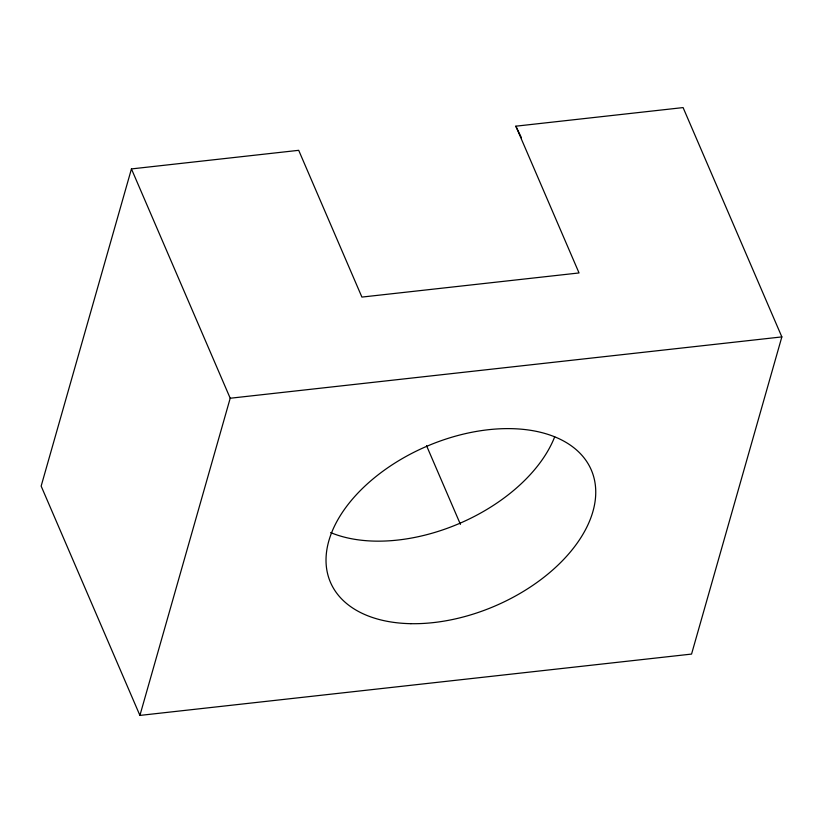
<?xml version="1.0" encoding="UTF-8"?>
<svg xmlns="http://www.w3.org/2000/svg" width="823" height="823" viewBox="0 0 823 823"><rect width="100%" height="100%" fill="white"/><g stroke="black" fill="none" stroke-linecap="round" stroke-linejoin="round"><path stroke-width="1.23" d="M131.443 168.921L41.15 486.095L139.91 715.413L691.557 654.079L781.85 336.905L683.09 107.587L515.836 126.186L579.042 272.948L361.904 297.082L298.698 150.321L131.443 168.921L230.203 398.239L139.91 715.413M230.203 398.239L781.85 336.905M515.836 126.186L521.453 137.75M426.551 445.706L460.438 524.374M554.702 436.818A141.998 86.837 -23.3 0 1 330.63 532.584M410.914 623.68A141.998 86.837 -23.3 0 0 594.35 479.377A141.998 86.837 -23.3 0 0 377.376 475.416A141.998 86.837 -23.3 0 0 410.914 623.68"/></g></svg>
